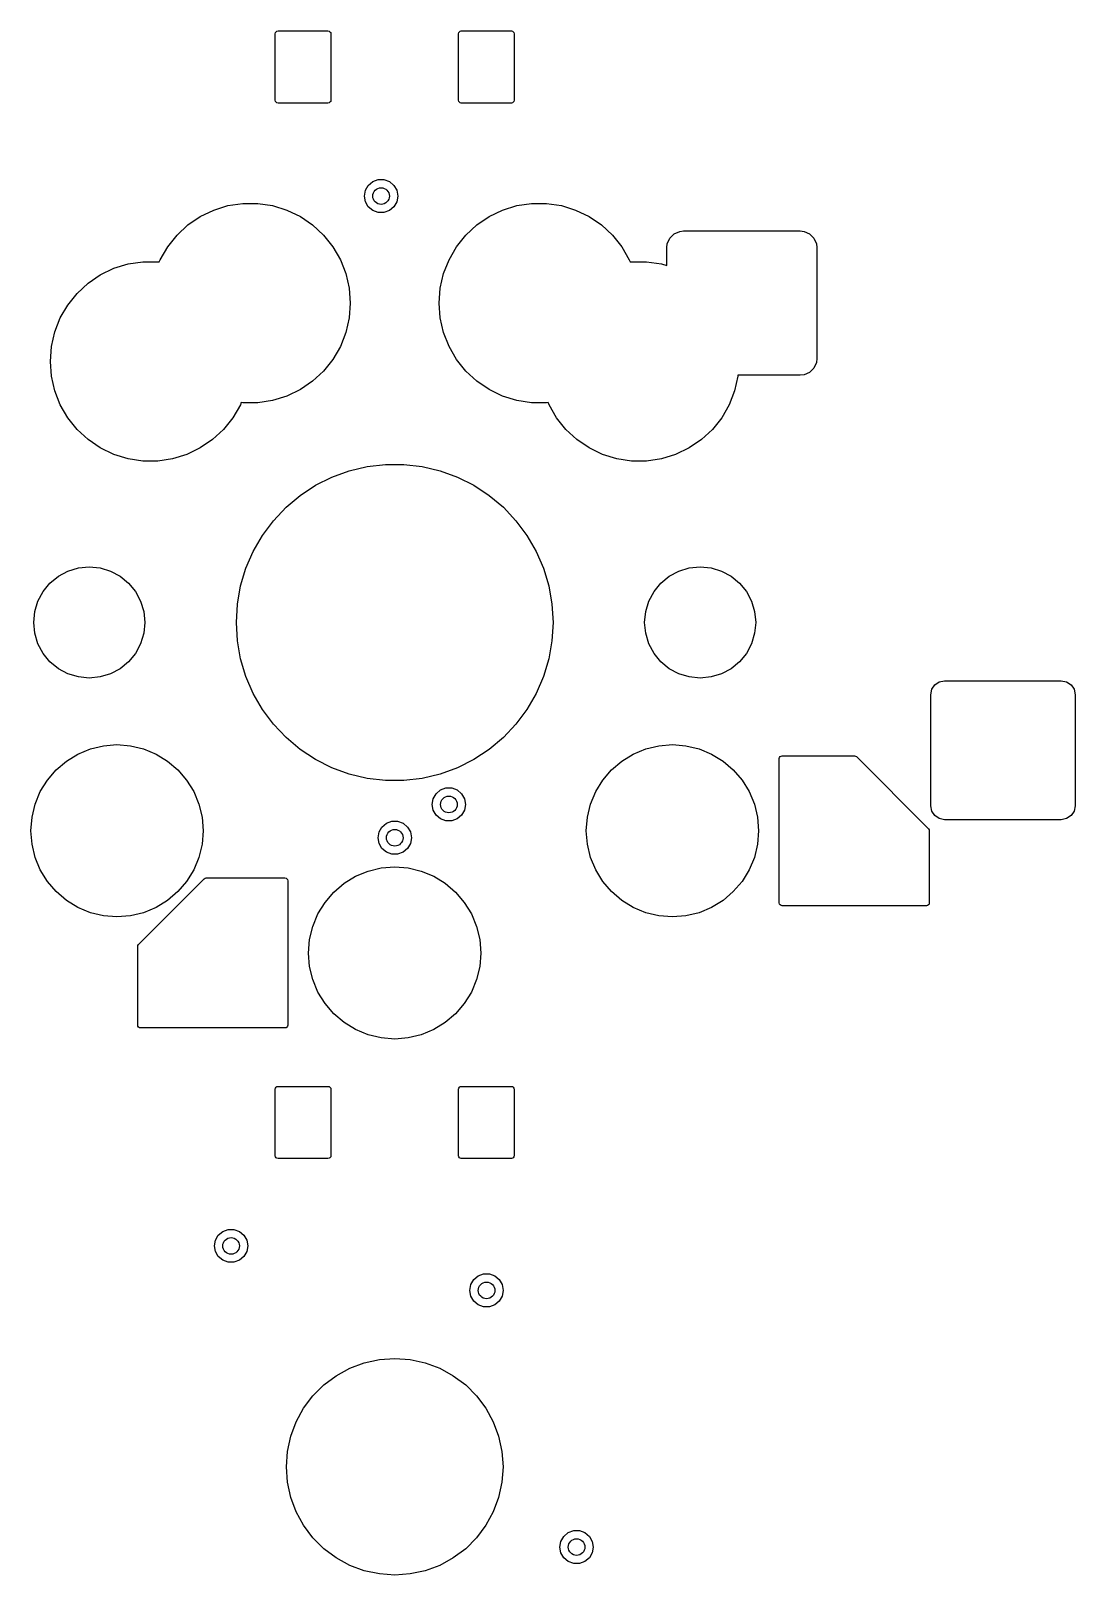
# Model space of a CAD drawing. Extents: x 2.53 to 8.57, y -5.78 to -1.88.
# Drawn here: x 5.1 to 5.84, y -4.35 to -3.256 of the extents above; entities that cross this region are included whole.
import ezdxf

# ---------------------------------------------------------------- set-up
doc = ezdxf.new("R2010")
doc.units = 0
doc.header["$MEASUREMENT"] = 0
doc.layers.add('BLACK', color=7, linetype='CONTINUOUS')

msp = doc.modelspace()

# ---------------------------------------------------------------- linework, layer by layer
at = {"layer": 'BLACK', "linetype": 'CONTINUOUS'}
for p, q in [((5.2728, -3.2576), (5.273, -3.2568)), ((5.2728, -3.3048), (5.2728, -3.2576)), ((5.273, -3.2568), (5.2734, -3.2562)), ((5.2734, -3.2562), (5.274, -3.2558)), ((5.274, -3.2558), (5.2748, -3.2556)), ((5.2748, -3.2556), (5.3102, -3.2556)), ((5.3102, -3.2556), (5.311, -3.2558)), ((5.311, -3.2558), (5.3116, -3.2562)), ((5.3116, -3.2562), (5.3121, -3.2568)), ((5.3121, -3.2568), (5.3122, -3.2576)), ((5.3122, -3.2576), (5.3122, -3.3048)), ((5.4028, -3.2576), (5.4029, -3.2568)), ((5.4028, -3.3048), (5.4028, -3.2576)), ((5.4029, -3.2568), (5.4033, -3.2562)), ((5.4033, -3.2562), (5.404, -3.2558)), ((5.404, -3.2558), (5.4047, -3.2556)), ((5.4047, -3.2556), (5.4402, -3.2556)), ((5.4402, -3.2556), (5.4409, -3.2558)), ((5.4409, -3.2558), (5.4415, -3.2562)), ((5.4415, -3.2562), (5.442, -3.2568)), ((5.442, -3.2568), (5.4421, -3.2576)), ((5.4421, -3.2576), (5.4421, -3.3048)), ((5.273, -3.3056), (5.2728, -3.3048)), ((5.3122, -3.3048), (5.3121, -3.3056)), ((5.4029, -3.3056), (5.4028, -3.3048)), ((5.4421, -3.3048), (5.442, -3.3056)), ((5.2734, -3.3062), (5.273, -3.3056)), ((5.274, -3.3067), (5.2734, -3.3062)), ((5.2748, -3.3068), (5.274, -3.3067)), ((5.3102, -3.3068), (5.2748, -3.3068)), ((5.311, -3.3067), (5.3102, -3.3068)), ((5.3116, -3.3062), (5.311, -3.3067)), ((5.3121, -3.3056), (5.3116, -3.3062)), ((5.4033, -3.3062), (5.4029, -3.3056)), ((5.404, -3.3067), (5.4033, -3.3062)), ((5.4047, -3.3068), (5.404, -3.3067)), ((5.4402, -3.3068), (5.4047, -3.3068)), ((5.4409, -3.3067), (5.4402, -3.3068)), ((5.4415, -3.3062), (5.4409, -3.3067)), ((5.442, -3.3056), (5.4415, -3.3062)), ((5.336, -3.3727), (5.3367, -3.3686)), ((5.3367, -3.3686), (5.3387, -3.3651)), ((5.3387, -3.3651), (5.3419, -3.3624)), ((5.3419, -3.3624), (5.3457, -3.361)), ((5.3457, -3.361), (5.3498, -3.361)), ((5.3498, -3.361), (5.3537, -3.3624)), ((5.3537, -3.3624), (5.3568, -3.3651)), ((5.3568, -3.3651), (5.3589, -3.3686)), ((5.3589, -3.3686), (5.3596, -3.3727)), ((5.2292, -3.3826), (5.2393, -3.3794)), ((5.2393, -3.3794), (5.2498, -3.3779)), ((5.2498, -3.3779), (5.2604, -3.3779)), ((5.2604, -3.3779), (5.2709, -3.3794)), ((5.2709, -3.3794), (5.281, -3.3826)), ((5.3367, -3.3767), (5.336, -3.3727)), ((5.3387, -3.3803), (5.3367, -3.3767)), ((5.3419, -3.3829), (5.3387, -3.3803)), ((5.3568, -3.3803), (5.3537, -3.3829)), ((5.3589, -3.3767), (5.3568, -3.3803)), ((5.3596, -3.3727), (5.3589, -3.3767)), ((5.434, -3.3826), (5.4441, -3.3794)), ((5.4441, -3.3794), (5.4545, -3.3779)), ((5.4545, -3.3779), (5.4651, -3.3779)), ((5.4651, -3.3779), (5.4756, -3.3794)), ((5.4756, -3.3794), (5.4857, -3.3826)), ((5.2109, -3.3931), (5.2197, -3.3872)), ((5.2197, -3.3872), (5.2292, -3.3826)), ((5.281, -3.3826), (5.2906, -3.3872)), ((5.2906, -3.3872), (5.2993, -3.3931)), ((5.3457, -3.3843), (5.3419, -3.3829)), ((5.3498, -3.3843), (5.3457, -3.3843)), ((5.3537, -3.3829), (5.3498, -3.3843)), ((5.4157, -3.3931), (5.4244, -3.3872)), ((5.4244, -3.3872), (5.434, -3.3826)), ((5.4857, -3.3826), (5.4953, -3.3872)), ((5.4953, -3.3872), (5.504, -3.3931)), ((5.1966, -3.4086), (5.2032, -3.4003)), ((5.2032, -3.4003), (5.2109, -3.3931)), ((5.2993, -3.3931), (5.3071, -3.4003)), ((5.3071, -3.4003), (5.3137, -3.4086)), ((5.4013, -3.4086), (5.4079, -3.4003)), ((5.4079, -3.4003), (5.4157, -3.3931)), ((5.504, -3.3931), (5.5118, -3.4003)), ((5.5118, -3.4003), (5.5184, -3.4086)), ((5.5507, -3.4065), (5.5525, -3.4025)), ((5.5525, -3.4025), (5.5555, -3.3994)), ((5.5555, -3.3994), (5.5595, -3.3977)), ((5.5595, -3.3977), (5.5622, -3.3974)), ((5.5622, -3.3974), (5.6449, -3.3974)), ((5.6449, -3.3974), (5.6476, -3.3977)), ((5.6476, -3.3977), (5.6516, -3.3994)), ((5.6516, -3.3994), (5.6546, -3.4025)), ((5.6546, -3.4025), (5.6564, -3.4065)), ((5.1913, -3.4178), (5.1966, -3.4086)), ((5.3137, -3.4086), (5.319, -3.4178)), ((5.396, -3.4178), (5.4013, -3.4086)), ((5.5184, -3.4086), (5.5237, -3.4178)), ((5.5504, -3.4092), (5.5507, -3.4065)), ((5.5504, -3.422), (5.5504, -3.4092)), ((5.6564, -3.4065), (5.6567, -3.4092)), ((5.6567, -3.4092), (5.6567, -3.4879)), ((5.1488, -3.4285), (5.1584, -3.4239)), ((5.1584, -3.4239), (5.1685, -3.4208)), ((5.1685, -3.4208), (5.179, -3.4192)), ((5.179, -3.4192), (5.1895, -3.4192)), ((5.1895, -3.4192), (5.1906, -3.4194)), ((5.1906, -3.4194), (5.1913, -3.4178)), ((5.319, -3.4178), (5.3228, -3.4276)), ((5.3921, -3.4276), (5.396, -3.4178)), ((5.5237, -3.4178), (5.5243, -3.4194)), ((5.5243, -3.4194), (5.5254, -3.4192)), ((5.5254, -3.4192), (5.536, -3.4192)), ((5.536, -3.4192), (5.5465, -3.4208)), ((5.5465, -3.4208), (5.5504, -3.422)), ((5.1323, -3.4417), (5.1401, -3.4345)), ((5.1401, -3.4345), (5.1488, -3.4285)), ((5.3228, -3.4276), (5.3252, -3.438)), ((5.3898, -3.438), (5.3921, -3.4276)), ((5.1257, -3.45), (5.1323, -3.4417)), ((5.3252, -3.438), (5.326, -3.4485)), ((5.389, -3.4485), (5.3898, -3.438)), ((5.1204, -3.4591), (5.1257, -3.45)), ((5.326, -3.4485), (5.3252, -3.4591)), ((5.3898, -3.4591), (5.389, -3.4485)), ((5.1142, -3.4793), (5.1165, -3.469)), ((5.1165, -3.469), (5.1204, -3.4591)), ((5.3228, -3.4694), (5.319, -3.4793)), ((5.3252, -3.4591), (5.3228, -3.4694)), ((5.3921, -3.4694), (5.3898, -3.4591)), ((5.396, -3.4793), (5.3921, -3.4694)), ((5.1134, -3.4899), (5.1142, -3.4793)), ((5.319, -3.4793), (5.3137, -3.4885)), ((5.4013, -3.4885), (5.396, -3.4793)), ((5.1142, -3.5004), (5.1134, -3.4899)), ((5.3137, -3.4885), (5.3071, -3.4967)), ((5.4079, -3.4967), (5.4013, -3.4885)), ((5.6564, -3.4906), (5.6546, -3.4946)), ((5.6567, -3.4879), (5.6564, -3.4906)), ((5.1165, -3.5108), (5.1142, -3.5004)), ((5.3071, -3.4967), (5.2993, -3.5039)), ((5.4157, -3.5039), (5.4079, -3.4967)), ((5.6008, -3.5004), (5.5984, -3.5108)), ((5.6449, -3.4997), (5.6008, -3.4997)), ((5.6008, -3.4997), (5.6008, -3.5004)), ((5.6476, -3.4994), (5.6449, -3.4997)), ((5.6516, -3.4977), (5.6476, -3.4994)), ((5.6546, -3.4946), (5.6516, -3.4977)), ((5.1204, -3.5206), (5.1165, -3.5108)), ((5.2906, -3.5099), (5.281, -3.5145)), ((5.2993, -3.5039), (5.2906, -3.5099)), ((5.4244, -3.5099), (5.4157, -3.5039)), ((5.434, -3.5145), (5.4244, -3.5099)), ((5.5984, -3.5108), (5.5946, -3.5206)), ((5.1257, -3.5298), (5.1204, -3.5206)), ((5.2481, -3.5206), (5.2428, -3.5298)), ((5.2487, -3.519), (5.2481, -3.5206)), ((5.2498, -3.5192), (5.2487, -3.519)), ((5.2604, -3.5192), (5.2498, -3.5192)), ((5.2709, -3.5176), (5.2604, -3.5192)), ((5.281, -3.5145), (5.2709, -3.5176)), ((5.4441, -3.5176), (5.434, -3.5145)), ((5.4545, -3.5192), (5.4441, -3.5176)), ((5.4651, -3.5192), (5.4545, -3.5192)), ((5.4662, -3.519), (5.4651, -3.5192)), ((5.4669, -3.5206), (5.4662, -3.519)), ((5.4722, -3.5298), (5.4669, -3.5206)), ((5.5946, -3.5206), (5.5893, -3.5298)), ((5.1323, -3.5381), (5.1257, -3.5298)), ((5.2428, -3.5298), (5.2362, -3.5381)), ((5.4788, -3.5381), (5.4722, -3.5298)), ((5.5893, -3.5298), (5.5827, -3.5381)), ((5.1401, -3.5453), (5.1323, -3.5381)), ((5.1488, -3.5512), (5.1401, -3.5453)), ((5.2284, -3.5453), (5.2197, -3.5512)), ((5.2362, -3.5381), (5.2284, -3.5453)), ((5.4865, -3.5453), (5.4788, -3.5381)), ((5.4953, -3.5512), (5.4865, -3.5453)), ((5.5749, -3.5453), (5.5661, -3.5512)), ((5.5827, -3.5381), (5.5749, -3.5453)), ((5.1584, -3.5558), (5.1488, -3.5512)), ((5.1685, -3.559), (5.1584, -3.5558)), ((5.2101, -3.5558), (5.2, -3.559)), ((5.2197, -3.5512), (5.2101, -3.5558)), ((5.5048, -3.5558), (5.4953, -3.5512)), ((5.5149, -3.559), (5.5048, -3.5558)), ((5.5566, -3.5558), (5.5465, -3.559)), ((5.5661, -3.5512), (5.5566, -3.5558)), ((5.179, -3.5605), (5.1685, -3.559)), ((5.1895, -3.5605), (5.179, -3.5605)), ((5.2, -3.559), (5.1895, -3.5605)), ((5.313, -3.5719), (5.3253, -3.5674)), ((5.3253, -3.5674), (5.338, -3.5644)), ((5.338, -3.5644), (5.351, -3.5629)), ((5.351, -3.5629), (5.364, -3.5629)), ((5.364, -3.5629), (5.377, -3.5644)), ((5.377, -3.5644), (5.3897, -3.5674)), ((5.3897, -3.5674), (5.4019, -3.5719)), ((5.5254, -3.5605), (5.5149, -3.559)), ((5.536, -3.5605), (5.5254, -3.5605)), ((5.5465, -3.559), (5.536, -3.5605)), ((5.2905, -3.5849), (5.3014, -3.5777)), ((5.3014, -3.5777), (5.313, -3.5719)), ((5.4019, -3.5719), (5.4136, -3.5777)), ((5.4136, -3.5777), (5.4245, -3.5849)), ((5.2805, -3.5933), (5.2905, -3.5849)), ((5.4245, -3.5849), (5.4345, -3.5933)), ((5.2715, -3.6028), (5.2805, -3.5933)), ((5.4345, -3.5933), (5.4434, -3.6028)), ((5.2637, -3.6133), (5.2715, -3.6028)), ((5.4434, -3.6028), (5.4512, -3.6133)), ((5.2572, -3.6246), (5.2637, -3.6133)), ((5.4512, -3.6133), (5.4578, -3.6246)), ((5.252, -3.6365), (5.2572, -3.6246)), ((5.4578, -3.6246), (5.4629, -3.6365)), ((5.1131, -3.6471), (5.1191, -3.6422)), ((5.1191, -3.6422), (5.1259, -3.6385)), ((5.1259, -3.6385), (5.1333, -3.6363)), ((5.1333, -3.6363), (5.1409, -3.6355)), ((5.1409, -3.6355), (5.1486, -3.6363)), ((5.1486, -3.6363), (5.156, -3.6385)), ((5.156, -3.6385), (5.1628, -3.6422)), ((5.1628, -3.6422), (5.1688, -3.6471)), ((5.2483, -3.649), (5.252, -3.6365)), ((5.4629, -3.6365), (5.4667, -3.649)), ((5.5462, -3.6471), (5.5521, -3.6422)), ((5.5521, -3.6422), (5.5589, -3.6385)), ((5.5589, -3.6385), (5.5663, -3.6363)), ((5.5663, -3.6363), (5.574, -3.6355)), ((5.574, -3.6355), (5.5817, -3.6363)), ((5.5817, -3.6363), (5.5891, -3.6385)), ((5.5891, -3.6385), (5.5959, -3.6422)), ((5.5959, -3.6422), (5.6019, -3.6471)), ((5.1046, -3.6598), (5.1082, -3.653)), ((5.1082, -3.653), (5.1131, -3.6471)), ((5.1688, -3.6471), (5.1737, -3.653)), ((5.1737, -3.653), (5.1773, -3.6598)), ((5.246, -3.6619), (5.2483, -3.649)), ((5.4667, -3.649), (5.4689, -3.6619)), ((5.5376, -3.6598), (5.5413, -3.653)), ((5.5413, -3.653), (5.5462, -3.6471)), ((5.6019, -3.6471), (5.6068, -3.653)), ((5.6068, -3.653), (5.6104, -3.6598)), ((5.1023, -3.6672), (5.1046, -3.6598)), ((5.1773, -3.6598), (5.1796, -3.6672)), ((5.2453, -3.6749), (5.246, -3.6619)), ((5.4689, -3.6619), (5.4697, -3.6749)), ((5.5354, -3.6672), (5.5376, -3.6598)), ((5.6104, -3.6598), (5.6126, -3.6672)), ((5.1016, -3.6749), (5.1023, -3.6672)), ((5.1023, -3.6826), (5.1016, -3.6749)), ((5.1796, -3.6672), (5.1803, -3.6749)), ((5.1803, -3.6749), (5.1796, -3.6826)), ((5.246, -3.6879), (5.2453, -3.6749)), ((5.4697, -3.6749), (5.4689, -3.6879)), ((5.5346, -3.6749), (5.5354, -3.6672)), ((5.5354, -3.6826), (5.5346, -3.6749)), ((5.6126, -3.6672), (5.6134, -3.6749)), ((5.6134, -3.6749), (5.6126, -3.6826)), ((5.1046, -3.69), (5.1023, -3.6826)), ((5.1796, -3.6826), (5.1773, -3.69)), ((5.2483, -3.7008), (5.246, -3.6879)), ((5.4689, -3.6879), (5.4667, -3.7008)), ((5.5376, -3.69), (5.5354, -3.6826)), ((5.6126, -3.6826), (5.6104, -3.69)), ((5.1082, -3.6968), (5.1046, -3.69)), ((5.1131, -3.7028), (5.1082, -3.6968)), ((5.1737, -3.6968), (5.1688, -3.7028)), ((5.1773, -3.69), (5.1737, -3.6968)), ((5.5413, -3.6968), (5.5376, -3.69)), ((5.5462, -3.7028), (5.5413, -3.6968)), ((5.6068, -3.6968), (5.6019, -3.7028)), ((5.6104, -3.69), (5.6068, -3.6968)), ((5.1191, -3.7077), (5.1131, -3.7028)), ((5.1259, -3.7113), (5.1191, -3.7077)), ((5.1628, -3.7077), (5.156, -3.7113)), ((5.1688, -3.7028), (5.1628, -3.7077)), ((5.252, -3.7133), (5.2483, -3.7008)), ((5.4667, -3.7008), (5.4629, -3.7133)), ((5.5521, -3.7077), (5.5462, -3.7028)), ((5.5589, -3.7113), (5.5521, -3.7077)), ((5.5959, -3.7077), (5.5891, -3.7113)), ((5.6019, -3.7028), (5.5959, -3.7077)), ((5.1333, -3.7135), (5.1259, -3.7113)), ((5.1409, -3.7143), (5.1333, -3.7135)), ((5.1486, -3.7135), (5.1409, -3.7143)), ((5.156, -3.7113), (5.1486, -3.7135)), ((5.2572, -3.7253), (5.252, -3.7133)), ((5.4629, -3.7133), (5.4578, -3.7253)), ((5.5663, -3.7135), (5.5589, -3.7113)), ((5.574, -3.7143), (5.5663, -3.7135)), ((5.5817, -3.7135), (5.574, -3.7143)), ((5.5891, -3.7113), (5.5817, -3.7135)), ((5.7382, -3.7223), (5.7403, -3.7191)), ((5.7403, -3.7191), (5.7435, -3.717)), ((5.7435, -3.717), (5.7472, -3.7163)), ((5.7472, -3.7163), (5.8299, -3.7163)), ((5.8299, -3.7163), (5.8337, -3.717)), ((5.8337, -3.717), (5.8369, -3.7191)), ((5.8369, -3.7191), (5.839, -3.7223)), ((5.2637, -3.7366), (5.2572, -3.7253)), ((5.4578, -3.7253), (5.4512, -3.7366)), ((5.7374, -3.7261), (5.7382, -3.7223)), ((5.7374, -3.8048), (5.7374, -3.7261)), ((5.839, -3.7223), (5.8398, -3.7261)), ((5.8398, -3.7261), (5.8398, -3.8048)), ((5.2715, -3.747), (5.2637, -3.7366)), ((5.4512, -3.7366), (5.4434, -3.747)), ((5.2805, -3.7565), (5.2715, -3.747)), ((5.4434, -3.747), (5.4345, -3.7565)), ((5.1329, -3.7682), (5.1418, -3.7645)), ((5.1418, -3.7645), (5.1511, -3.7623)), ((5.1511, -3.7623), (5.1606, -3.7615)), ((5.1606, -3.7615), (5.1702, -3.7623)), ((5.1702, -3.7623), (5.1795, -3.7645)), ((5.1795, -3.7645), (5.1883, -3.7682)), ((5.2905, -3.7649), (5.2805, -3.7565)), ((5.3014, -3.7721), (5.2905, -3.7649)), ((5.4245, -3.7649), (5.4136, -3.7721)), ((5.4345, -3.7565), (5.4245, -3.7649)), ((5.5266, -3.7682), (5.5355, -3.7645)), ((5.5355, -3.7645), (5.5448, -3.7623)), ((5.5448, -3.7623), (5.5543, -3.7615)), ((5.5543, -3.7615), (5.5639, -3.7623)), ((5.5639, -3.7623), (5.5732, -3.7645)), ((5.5732, -3.7645), (5.582, -3.7682)), ((5.1175, -3.7794), (5.1248, -3.7732)), ((5.1248, -3.7732), (5.1329, -3.7682)), ((5.1883, -3.7682), (5.1965, -3.7732)), ((5.1965, -3.7732), (5.2038, -3.7794)), ((5.313, -3.7779), (5.3014, -3.7721)), ((5.4136, -3.7721), (5.4019, -3.7779)), ((5.5112, -3.7794), (5.5185, -3.7732)), ((5.5185, -3.7732), (5.5266, -3.7682)), ((5.582, -3.7682), (5.5902, -3.7732)), ((5.5902, -3.7732), (5.5975, -3.7794)), ((5.6301, -3.7714), (5.6303, -3.7706)), ((5.6301, -3.8737), (5.6301, -3.7714)), ((5.6303, -3.7706), (5.6307, -3.77)), ((5.6307, -3.77), (5.6313, -3.7696)), ((5.6313, -3.7696), (5.6321, -3.7694)), ((5.6321, -3.7694), (5.6833, -3.7694)), ((5.6833, -3.7694), (5.684, -3.7696)), ((5.684, -3.7696), (5.6847, -3.77)), ((5.6847, -3.77), (5.7358, -3.8212)), ((5.1063, -3.7948), (5.1113, -3.7867)), ((5.1113, -3.7867), (5.1175, -3.7794)), ((5.2038, -3.7794), (5.21, -3.7867)), ((5.21, -3.7867), (5.215, -3.7948)), ((5.3253, -3.7824), (5.313, -3.7779)), ((5.338, -3.7854), (5.3253, -3.7824)), ((5.351, -3.7869), (5.338, -3.7854)), ((5.377, -3.7854), (5.364, -3.7869)), ((5.3897, -3.7824), (5.377, -3.7854)), ((5.4019, -3.7779), (5.3897, -3.7824)), ((5.5, -3.7948), (5.505, -3.7867)), ((5.505, -3.7867), (5.5112, -3.7794)), ((5.5975, -3.7794), (5.6037, -3.7867)), ((5.6037, -3.7867), (5.6087, -3.7948)), ((5.1026, -3.8037), (5.1063, -3.7948)), ((5.215, -3.7948), (5.2187, -3.8037)), ((5.364, -3.7869), (5.351, -3.7869)), ((5.3848, -3.7998), (5.3868, -3.7963)), ((5.3868, -3.7963), (5.39, -3.7936)), ((5.39, -3.7936), (5.3938, -3.7922)), ((5.3938, -3.7922), (5.3979, -3.7922)), ((5.3979, -3.7922), (5.4018, -3.7936)), ((5.4018, -3.7936), (5.4049, -3.7963)), ((5.4049, -3.7963), (5.407, -3.7998)), ((5.4963, -3.8037), (5.5, -3.7948)), ((5.6087, -3.7948), (5.6124, -3.8037)), ((5.1004, -3.813), (5.1026, -3.8037)), ((5.2187, -3.8037), (5.2209, -3.813)), ((5.3841, -3.8039), (5.3848, -3.7998)), ((5.3848, -3.8079), (5.3841, -3.8039)), ((5.3868, -3.8114), (5.3848, -3.8079)), ((5.407, -3.8079), (5.4049, -3.8114)), ((5.407, -3.7998), (5.4077, -3.8039)), ((5.4077, -3.8039), (5.407, -3.8079)), ((5.4941, -3.813), (5.4963, -3.8037)), ((5.6124, -3.8037), (5.6146, -3.813)), ((5.7382, -3.8086), (5.7374, -3.8048)), ((5.7403, -3.8118), (5.7382, -3.8086)), ((5.839, -3.8086), (5.8369, -3.8118)), ((5.8398, -3.8048), (5.839, -3.8086)), ((5.0996, -3.8226), (5.1004, -3.813)), ((5.2209, -3.813), (5.2217, -3.8226)), ((5.3484, -3.8199), (5.3516, -3.8172)), ((5.3516, -3.8172), (5.3554, -3.8158)), ((5.3554, -3.8158), (5.3595, -3.8158)), ((5.3595, -3.8158), (5.3634, -3.8172)), ((5.3634, -3.8172), (5.3665, -3.8199)), ((5.39, -3.8141), (5.3868, -3.8114)), ((5.3938, -3.8155), (5.39, -3.8141)), ((5.3979, -3.8155), (5.3938, -3.8155)), ((5.4018, -3.8141), (5.3979, -3.8155)), ((5.4049, -3.8114), (5.4018, -3.8141)), ((5.4933, -3.8226), (5.4941, -3.813)), ((5.6146, -3.813), (5.6154, -3.8226)), ((5.7435, -3.8139), (5.7403, -3.8118)), ((5.7472, -3.8147), (5.7435, -3.8139)), ((5.8299, -3.8147), (5.7472, -3.8147)), ((5.8337, -3.8139), (5.8299, -3.8147)), ((5.8369, -3.8118), (5.8337, -3.8139)), ((5.1004, -3.8321), (5.0996, -3.8226)), ((5.2217, -3.8226), (5.2209, -3.8321)), ((5.3457, -3.8275), (5.3464, -3.8234)), ((5.3464, -3.8315), (5.3457, -3.8275)), ((5.3464, -3.8234), (5.3484, -3.8199)), ((5.3665, -3.8199), (5.3686, -3.8234)), ((5.3686, -3.8234), (5.3693, -3.8275)), ((5.3693, -3.8275), (5.3686, -3.8315)), ((5.4941, -3.8321), (5.4933, -3.8226)), ((5.6154, -3.8226), (5.6146, -3.8321)), ((5.7358, -3.8212), (5.7363, -3.8218)), ((5.7363, -3.8218), (5.7364, -3.8226)), ((5.7364, -3.8226), (5.7364, -3.8737)), ((5.1026, -3.8414), (5.1004, -3.8321)), ((5.1063, -3.8503), (5.1026, -3.8414)), ((5.2187, -3.8414), (5.215, -3.8503)), ((5.2209, -3.8321), (5.2187, -3.8414)), ((5.3484, -3.8351), (5.3464, -3.8315)), ((5.3516, -3.8377), (5.3484, -3.8351)), ((5.3554, -3.8391), (5.3516, -3.8377)), ((5.3595, -3.8391), (5.3554, -3.8391)), ((5.3634, -3.8377), (5.3595, -3.8391)), ((5.3665, -3.8351), (5.3634, -3.8377)), ((5.3686, -3.8315), (5.3665, -3.8351)), ((5.4963, -3.8414), (5.4941, -3.8321)), ((5.5, -3.8503), (5.4963, -3.8414)), ((5.6124, -3.8414), (5.6087, -3.8503)), ((5.6146, -3.8321), (5.6124, -3.8414)), ((5.1113, -3.8584), (5.1063, -3.8503)), ((5.215, -3.8503), (5.21, -3.8584)), ((5.3298, -3.8548), (5.3386, -3.8511)), ((5.3386, -3.8511), (5.3479, -3.8489)), ((5.3479, -3.8489), (5.3575, -3.8481)), ((5.3575, -3.8481), (5.367, -3.8489)), ((5.367, -3.8489), (5.3763, -3.8511)), ((5.3763, -3.8511), (5.3852, -3.8548)), ((5.505, -3.8584), (5.5, -3.8503)), ((5.6087, -3.8503), (5.6037, -3.8584)), ((5.1175, -3.8657), (5.1113, -3.8584)), ((5.176, -3.9032), (5.2225, -3.8566)), ((5.21, -3.8584), (5.2038, -3.8657)), ((5.2225, -3.8566), (5.2232, -3.8562)), ((5.2232, -3.8562), (5.2239, -3.856)), ((5.2239, -3.856), (5.2797, -3.856)), ((5.2797, -3.856), (5.2805, -3.8562)), ((5.2805, -3.8562), (5.2811, -3.8566)), ((5.2811, -3.8566), (5.2815, -3.8572)), ((5.2815, -3.8572), (5.2817, -3.858)), ((5.2817, -3.858), (5.2817, -3.9603)), ((5.3143, -3.866), (5.3216, -3.8598)), ((5.3216, -3.8598), (5.3298, -3.8548)), ((5.3852, -3.8548), (5.3933, -3.8598)), ((5.3933, -3.8598), (5.4006, -3.866)), ((5.5112, -3.8657), (5.505, -3.8584)), ((5.6037, -3.8584), (5.5975, -3.8657)), ((5.1248, -3.8719), (5.1175, -3.8657)), ((5.1329, -3.8769), (5.1248, -3.8719)), ((5.1965, -3.8719), (5.1883, -3.8769)), ((5.2038, -3.8657), (5.1965, -3.8719)), ((5.3031, -3.8815), (5.3081, -3.8733)), ((5.3081, -3.8733), (5.3143, -3.866)), ((5.4006, -3.866), (5.4068, -3.8733)), ((5.4068, -3.8733), (5.4119, -3.8815)), ((5.5185, -3.8719), (5.5112, -3.8657)), ((5.5266, -3.8769), (5.5185, -3.8719)), ((5.5902, -3.8719), (5.582, -3.8769)), ((5.5975, -3.8657), (5.5902, -3.8719)), ((5.6303, -3.8745), (5.6301, -3.8737)), ((5.6307, -3.8751), (5.6303, -3.8745)), ((5.7363, -3.8745), (5.7358, -3.8751)), ((5.7364, -3.8737), (5.7363, -3.8745)), ((5.1418, -3.8806), (5.1329, -3.8769)), ((5.1511, -3.8828), (5.1418, -3.8806)), ((5.1606, -3.8836), (5.1511, -3.8828)), ((5.1702, -3.8828), (5.1606, -3.8836)), ((5.1795, -3.8806), (5.1702, -3.8828)), ((5.1883, -3.8769), (5.1795, -3.8806)), ((5.2994, -3.8903), (5.3031, -3.8815)), ((5.4119, -3.8815), (5.4155, -3.8903)), ((5.5355, -3.8806), (5.5266, -3.8769)), ((5.5448, -3.8828), (5.5355, -3.8806)), ((5.5543, -3.8836), (5.5448, -3.8828)), ((5.5639, -3.8828), (5.5543, -3.8836)), ((5.5732, -3.8806), (5.5639, -3.8828)), ((5.582, -3.8769), (5.5732, -3.8806)), ((5.6313, -3.8756), (5.6307, -3.8751)), ((5.6321, -3.8757), (5.6313, -3.8756)), ((5.7344, -3.8757), (5.6321, -3.8757)), ((5.7352, -3.8756), (5.7344, -3.8757)), ((5.7358, -3.8751), (5.7352, -3.8756)), ((5.2972, -3.8996), (5.2994, -3.8903)), ((5.4155, -3.8903), (5.4178, -3.8996)), ((5.1754, -3.9046), (5.1755, -3.9038)), ((5.1754, -3.9603), (5.1754, -3.9046)), ((5.1755, -3.9038), (5.176, -3.9032)), ((5.2965, -3.9092), (5.2972, -3.8996)), ((5.4178, -3.8996), (5.4185, -3.9092)), ((5.2972, -3.9187), (5.2965, -3.9092)), ((5.4185, -3.9092), (5.4178, -3.9187)), ((5.2994, -3.928), (5.2972, -3.9187)), ((5.3031, -3.9369), (5.2994, -3.928)), ((5.4155, -3.928), (5.4119, -3.9369)), ((5.4178, -3.9187), (5.4155, -3.928)), ((5.3081, -3.945), (5.3031, -3.9369)), ((5.4119, -3.9369), (5.4068, -3.945)), ((5.3143, -3.9523), (5.3081, -3.945)), ((5.4068, -3.945), (5.4006, -3.9523)), ((5.1755, -3.9611), (5.1754, -3.9603)), ((5.176, -3.9617), (5.1755, -3.9611)), ((5.1766, -3.9622), (5.176, -3.9617)), ((5.2811, -3.9617), (5.2805, -3.9622)), ((5.2815, -3.9611), (5.2811, -3.9617)), ((5.2817, -3.9603), (5.2815, -3.9611)), ((5.3216, -3.9585), (5.3143, -3.9523)), ((5.3298, -3.9635), (5.3216, -3.9585)), ((5.3933, -3.9585), (5.3852, -3.9635)), ((5.4006, -3.9523), (5.3933, -3.9585)), ((5.1774, -3.9623), (5.1766, -3.9622)), ((5.2797, -3.9623), (5.1774, -3.9623)), ((5.2805, -3.9622), (5.2797, -3.9623)), ((5.3386, -3.9672), (5.3298, -3.9635)), ((5.3479, -3.9694), (5.3386, -3.9672)), ((5.3575, -3.9702), (5.3479, -3.9694)), ((5.367, -3.9694), (5.3575, -3.9702)), ((5.3763, -3.9672), (5.367, -3.9694)), ((5.3852, -3.9635), (5.3763, -3.9672)), ((5.2728, -4.0056), (5.273, -4.0049)), ((5.2728, -4.0529), (5.2728, -4.0056)), ((5.273, -4.0049), (5.2734, -4.0042)), ((5.2734, -4.0042), (5.274, -4.0038)), ((5.274, -4.0038), (5.2748, -4.0037)), ((5.2748, -4.0037), (5.3102, -4.0037)), ((5.3102, -4.0037), (5.311, -4.0038)), ((5.311, -4.0038), (5.3116, -4.0042)), ((5.3116, -4.0042), (5.3121, -4.0049)), ((5.3121, -4.0049), (5.3122, -4.0056)), ((5.3122, -4.0056), (5.3122, -4.0529)), ((5.4028, -4.0056), (5.4029, -4.0049)), ((5.4028, -4.0529), (5.4028, -4.0056)), ((5.4029, -4.0049), (5.4033, -4.0042)), ((5.4033, -4.0042), (5.404, -4.0038)), ((5.404, -4.0038), (5.4047, -4.0037)), ((5.4047, -4.0037), (5.4402, -4.0037)), ((5.4402, -4.0037), (5.4409, -4.0038)), ((5.4409, -4.0038), (5.4415, -4.0042)), ((5.4415, -4.0042), (5.442, -4.0049)), ((5.442, -4.0049), (5.4421, -4.0056)), ((5.4421, -4.0056), (5.4421, -4.0529)), ((5.273, -4.0536), (5.2728, -4.0529)), ((5.2734, -4.0543), (5.273, -4.0536)), ((5.274, -4.0547), (5.2734, -4.0543)), ((5.2748, -4.0548), (5.274, -4.0547)), ((5.3102, -4.0548), (5.2748, -4.0548)), ((5.311, -4.0547), (5.3102, -4.0548)), ((5.3116, -4.0543), (5.311, -4.0547)), ((5.3121, -4.0536), (5.3116, -4.0543)), ((5.3122, -4.0529), (5.3121, -4.0536)), ((5.4029, -4.0536), (5.4028, -4.0529)), ((5.4033, -4.0543), (5.4029, -4.0536)), ((5.404, -4.0547), (5.4033, -4.0543)), ((5.4047, -4.0548), (5.404, -4.0547)), ((5.4402, -4.0548), (5.4047, -4.0548)), ((5.4409, -4.0547), (5.4402, -4.0548)), ((5.4415, -4.0543), (5.4409, -4.0547)), ((5.442, -4.0536), (5.4415, -4.0543)), ((5.4421, -4.0529), (5.442, -4.0536)), ((5.2297, -4.1168), (5.2304, -4.1127)), ((5.2304, -4.1127), (5.2324, -4.1092)), ((5.2324, -4.1092), (5.2356, -4.1065)), ((5.2356, -4.1065), (5.2394, -4.1051)), ((5.2394, -4.1051), (5.2435, -4.1051)), ((5.2435, -4.1051), (5.2474, -4.1065)), ((5.2474, -4.1065), (5.2505, -4.1092)), ((5.2505, -4.1092), (5.2526, -4.1127)), ((5.2526, -4.1127), (5.2533, -4.1168)), ((5.2304, -4.1208), (5.2297, -4.1168)), ((5.2324, -4.1244), (5.2304, -4.1208)), ((5.2356, -4.127), (5.2324, -4.1244)), ((5.2505, -4.1244), (5.2474, -4.127)), ((5.2526, -4.1208), (5.2505, -4.1244)), ((5.2533, -4.1168), (5.2526, -4.1208)), ((5.2394, -4.1284), (5.2356, -4.127)), ((5.2435, -4.1284), (5.2394, -4.1284)), ((5.2474, -4.127), (5.2435, -4.1284)), ((5.4167, -4.138), (5.4205, -4.1366)), ((5.4205, -4.1366), (5.4246, -4.1366)), ((5.4246, -4.1366), (5.4285, -4.138)), ((5.4108, -4.1483), (5.4115, -4.1442)), ((5.4115, -4.1442), (5.4136, -4.1407)), ((5.4136, -4.1407), (5.4167, -4.138)), ((5.4285, -4.138), (5.4316, -4.1407)), ((5.4316, -4.1407), (5.4337, -4.1442)), ((5.4337, -4.1442), (5.4344, -4.1483)), ((5.4115, -4.1523), (5.4108, -4.1483)), ((5.4136, -4.1559), (5.4115, -4.1523)), ((5.4167, -4.1585), (5.4136, -4.1559)), ((5.4205, -4.1599), (5.4167, -4.1585)), ((5.4285, -4.1585), (5.4246, -4.1599)), ((5.4316, -4.1559), (5.4285, -4.1585)), ((5.4337, -4.1523), (5.4316, -4.1559)), ((5.4344, -4.1483), (5.4337, -4.1523)), ((5.4246, -4.1599), (5.4205, -4.1599)), ((5.3256, -4.2035), (5.3359, -4.1997)), ((5.3359, -4.1997), (5.3466, -4.1974)), ((5.3466, -4.1974), (5.3575, -4.1966)), ((5.3575, -4.1966), (5.3684, -4.1974)), ((5.3684, -4.1974), (5.3791, -4.1997)), ((5.3791, -4.1997), (5.3894, -4.2035)), ((5.3072, -4.2153), (5.316, -4.2088)), ((5.316, -4.2088), (5.3256, -4.2035)), ((5.3894, -4.2035), (5.399, -4.2088)), ((5.399, -4.2088), (5.4078, -4.2153)), ((5.2929, -4.2318), (5.2995, -4.2231)), ((5.2995, -4.2231), (5.3072, -4.2153)), ((5.4078, -4.2153), (5.4155, -4.2231)), ((5.4155, -4.2231), (5.4221, -4.2318)), ((5.2876, -4.2414), (5.2929, -4.2318)), ((5.4221, -4.2318), (5.4273, -4.2414)), ((5.2838, -4.2517), (5.2876, -4.2414)), ((5.4273, -4.2414), (5.4311, -4.2517)), ((5.2815, -4.2624), (5.2838, -4.2517)), ((5.4311, -4.2517), (5.4335, -4.2624)), ((5.2807, -4.2733), (5.2815, -4.2624)), ((5.4335, -4.2624), (5.4343, -4.2733)), ((5.2815, -4.2843), (5.2807, -4.2733)), ((5.4343, -4.2733), (5.4335, -4.2843)), ((5.2838, -4.295), (5.2815, -4.2843)), ((5.4335, -4.2843), (5.4311, -4.295)), ((5.2876, -4.3052), (5.2838, -4.295)), ((5.4311, -4.295), (5.4273, -4.3052)), ((5.2929, -4.3148), (5.2876, -4.3052)), ((5.4273, -4.3052), (5.4221, -4.3148)), ((5.2995, -4.3236), (5.2929, -4.3148)), ((5.4221, -4.3148), (5.4155, -4.3236)), ((5.4753, -4.3262), (5.4774, -4.3227)), ((5.4774, -4.3227), (5.4805, -4.32)), ((5.4805, -4.32), (5.4844, -4.3186)), ((5.4844, -4.3186), (5.4885, -4.3186)), ((5.4885, -4.3186), (5.4923, -4.32)), ((5.4923, -4.32), (5.4955, -4.3227)), ((5.4955, -4.3227), (5.4975, -4.3262)), ((5.3072, -4.3314), (5.2995, -4.3236)), ((5.316, -4.3379), (5.3072, -4.3314)), ((5.4078, -4.3314), (5.399, -4.3379)), ((5.4155, -4.3236), (5.4078, -4.3314)), ((5.4746, -4.3302), (5.4753, -4.3262)), ((5.4753, -4.3343), (5.4746, -4.3302)), ((5.4975, -4.3262), (5.4982, -4.3302)), ((5.4982, -4.3302), (5.4975, -4.3343)), ((5.3256, -4.3432), (5.316, -4.3379)), ((5.3359, -4.347), (5.3256, -4.3432)), ((5.3894, -4.3432), (5.3791, -4.347)), ((5.399, -4.3379), (5.3894, -4.3432)), ((5.4774, -4.3378), (5.4753, -4.3343)), ((5.4805, -4.3405), (5.4774, -4.3378)), ((5.4844, -4.3419), (5.4805, -4.3405)), ((5.4885, -4.3419), (5.4844, -4.3419)), ((5.4923, -4.3405), (5.4885, -4.3419)), ((5.4955, -4.3378), (5.4923, -4.3405)), ((5.4975, -4.3343), (5.4955, -4.3378)), ((5.3466, -4.3493), (5.3359, -4.347)), ((5.3575, -4.3501), (5.3466, -4.3493)), ((5.3684, -4.3493), (5.3575, -4.3501)), ((5.3791, -4.347), (5.3684, -4.3493))]:
    msp.add_line(p, q, dxfattribs=at)
at = {"layer": 'BLACK'}
for centre in [(5.3478, -3.3727), (5.3959, -3.8039), (5.3575, -3.8275), (5.2415, -4.1168), (5.4226, -4.1483), (5.4864, -4.3302)]:
    msp.add_circle(centre, 0.00591, dxfattribs=at)

doc.saveas('drawing.dxf')
